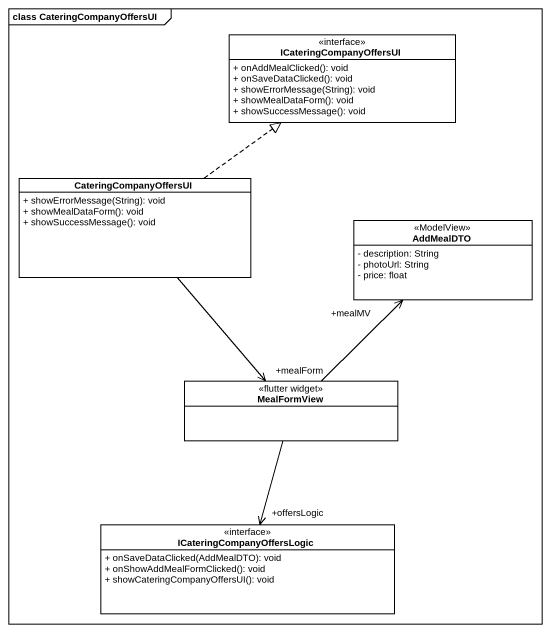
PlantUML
@startuml
mainframe class CateringCompanyOffersUI
hide circle
hide empty members
skinparam classAttributeIconSize 0
class ICateringCompanyOffersUI <<interface>> {
  + onAddMealClicked(): void
  + onSaveDataClicked(): void
  + showErrorMessage(String): void
  + showMealDataForm(): void
  + showSuccessMessage(): void
}
class CateringCompanyOffersUI {
  + showErrorMessage(String): void
  + showMealDataForm(): void
  + showSuccessMessage(): void
}
class AddMealDTO <<ModelView>> {
  - description: String
  - photoUrl: String
  - price: float
}
class MealFormView <<flutter widget>>
class ICateringCompanyOffersLogic <<interface>> {
  + onSaveDataClicked(AddMealDTO): void
  + onShowAddMealFormClicked(): void
  + showCateringCompanyOffersUI(): void
}
CateringCompanyOffersUI .up.|> ICateringCompanyOffersUI
CateringCompanyOffersUI --> "+mealForm" MealFormView
MealFormView -up-> "+mealMV" AddMealDTO
MealFormView --> "+offersLogic" ICateringCompanyOffersLogic
@enduml
